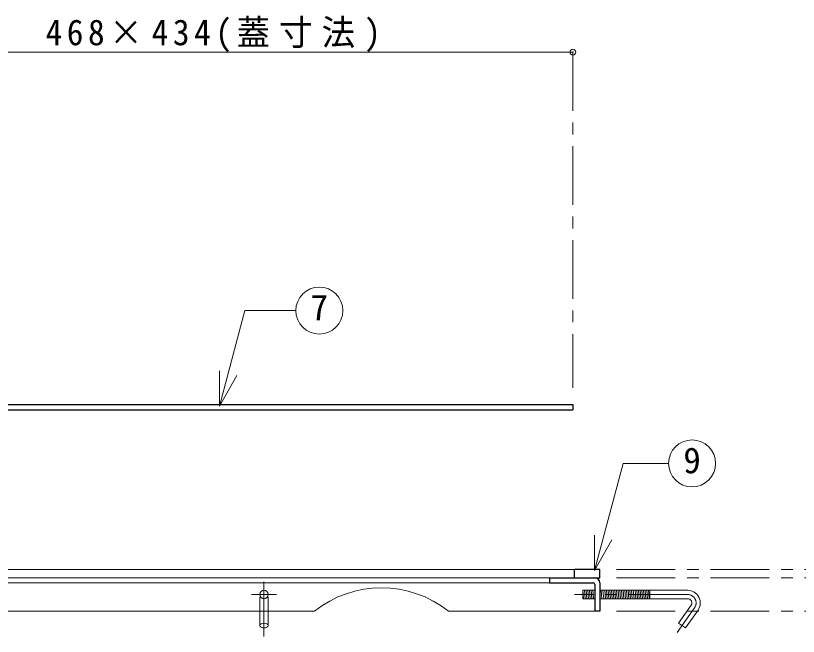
# Model space of a CAD drawing. Units: millimetres at full size, sheet at 1:7; details may follow other scales. Extents: x -1472 to 1363, y -987 to 980.
# Drawn here: x -69.4 to 396.8, y -248.5 to 121.4 of the extents above; entities that cross this region are included whole.
import ezdxf
from ezdxf.enums import TextEntityAlignment as Align

# ---------------------------------------------------------------- set-up
doc = ezdxf.new("R2010")
doc.units = ezdxf.units.MM
doc.header["$LTSCALE"] = 7
doc.header["$PDMODE"] = 32
doc.header["$PDSIZE"] = 3.5
doc.linetypes.add('CHAIN1', pattern=[8, 5, -1, 1, -1])
doc.linetypes.add('DASHED1', pattern=[1.8, 1.2, -0.6])
doc.layers.add('0-0____1', color=4, linetype='Continuous', lineweight=9)
doc.styles.add('ＭＳ ゴシック', font='')
doc.styles.get('ＭＳ ゴシック').set_extended_font_data('MS Gothic')

msp = doc.modelspace()

# ---------------------------------------------------------------- linework, layer by layer
at = {"layer": '0-0____1'}
for p, q in [((-171.501, 99.62), (262.499, 99.62)), ((263.499, -208.58), (-606.501, -208.58)), ((268.397, -221.08), (268.806, -226.08)), ((269.401, -221.08), (269.809, -226.08)), ((270.404, -221.08), (270.812, -226.08)), ((271.407, -221.08), (271.816, -226.08)), ((272.411, -221.08), (272.819, -226.08)), ((273.414, -221.08), (273.822, -226.08)), ((274.417, -221.08), (274.826, -226.08)), ((275.421, -221.08), (275.499, -222.035)), ((278.499, -221.913), (278.839, -226.08)), ((279.434, -221.08), (279.842, -226.08)), ((280.437, -221.08), (280.846, -226.08)), ((281.441, -221.08), (281.849, -226.08)), ((282.444, -221.08), (282.852, -226.08)), ((283.447, -221.08), (283.856, -226.08)), ((284.451, -221.08), (284.859, -226.08)), ((285.454, -221.08), (285.862, -226.08)), ((286.457, -221.08), (286.866, -226.08)), ((287.461, -221.08), (287.869, -226.08)), ((288.464, -221.08), (288.872, -226.08)), ((289.467, -221.08), (289.876, -226.08)), ((290.471, -221.08), (290.879, -226.08)), ((291.474, -221.08), (291.882, -226.08)), ((292.477, -221.08), (292.886, -226.08)), ((293.481, -221.08), (293.889, -226.08)), ((294.484, -221.08), (294.892, -226.08)), ((295.487, -221.08), (295.896, -226.08)), ((296.491, -221.08), (296.899, -226.08)), ((297.494, -221.08), (297.902, -226.08)), ((298.497, -221.08), (298.906, -226.08)), ((299.501, -221.08), (299.909, -226.08)), ((300.504, -221.08), (300.912, -226.08)), ((301.507, -221.08), (301.916, -226.08)), ((302.511, -221.08), (302.919, -226.08)), ((303.514, -221.08), (303.922, -226.08)), ((304.517, -221.08), (304.926, -226.08)), ((305.521, -221.08), (305.929, -226.08)), ((306.524, -221.08), (306.932, -226.08)), ((307.527, -221.08), (307.936, -226.08)), ((308.397, -226.08), (308.397, -221.08)), ((108.499, -233.58), (-618.501, -233.58)), ((75.999, -233.58), (75.999, -242.078)), ((80.999, -233.58), (80.999, -242.078)), ((275.499, -233.58), (188.499, -233.58))]:
    msp.add_line(p, q, dxfattribs=at)
at = {"layer": '0-0____1', "linetype": 'CHAIN1'}
for p, q in [((262.499, 99.62), (262.499, -100.38)), ((288.499, -208.58), (453.499, -208.58)), ((288.499, -213.58), (453.499, -213.58)), ((78.499, -216.08), (78.499, -248.512)), ((85.999, -223.58), (70.999, -223.58)), ((330.894, -223.58), (263.397, -223.58)), ((334.989, -231.448), (324.679, -246.173)), ((288.499, -233.58), (453.499, -233.58))]:
    msp.add_line(p, q, dxfattribs=at)
at = {"layer": '0-0____1', "color": 7, "lineweight": 18}
for p, q in [((51.904, -111.273), (51.904, -90.273)), ((51.904, -111.273), (62.404, -93.087)), ((275.28, -209.209), (275.28, -188.209)), ((275.28, -209.209), (285.78, -191.022)), ((-591.501, -213.58), (248.499, -213.58)), ((-591.501, -216.58), (248.499, -216.58)), ((268.397, -226.08), (268.397, -221.08)), ((275.499, -221.08), (268.397, -221.08)), ((330.894, -221.08), (278.499, -221.08)), ((275.499, -226.08), (268.397, -226.08)), ((330.894, -226.08), (278.499, -226.08)), ((337.037, -232.882), (329.594, -243.512))]:
    msp.add_line(p, q, dxfattribs=at)
at = {"layer": '0-0____1', "color": 5, "lineweight": 25}
for p, q in [((-171.501, -110.38), (262.499, -110.38)), ((262.499, -110.38), (262.499, -113.58)), ((-184.001, -113.58), (262.499, -113.58)), ((278.499, -208.58), (263.499, -208.58)), ((263.499, -213.58), (263.499, -208.58)), ((278.499, -213.58), (278.499, -208.58)), ((248.499, -213.58), (278.499, -213.58)), ((248.499, -213.58), (248.499, -216.58)), ((248.499, -216.58), (274.499, -216.58)), ((275.499, -217.58), (275.499, -233.58)), ((278.499, -216.58), (278.499, -233.58)), ((278.499, -233.58), (275.499, -233.58))]:
    msp.add_line(p, q, dxfattribs=at)
at = {"layer": '0-0____1', "linetype": 'DASHED1'}
for p, q in [((75.999, -233.58), (75.999, -223.58)), ((80.999, -233.58), (80.999, -223.58))]:
    msp.add_line(p, q, dxfattribs=at)
at = {"layer": '0-0____1', "color": 7, "lineweight": 18}
for points in [[(51.904, -111.273), (67.156, -54.354), (97.475, -54.354)], [(275.28, -209.209), (292.368, -145.437), (319.509, -145.437)], [(332.942, -230.014), (325.499, -240.644), (329.594, -243.512)]]:
    msp.add_lwpolyline(points, dxfattribs=at)
for centre in [(111.475, -54.354), (333.509, -145.437)]:
    msp.add_circle(centre, 14, dxfattribs=at)
at = {"layer": '0-0____1'}
msp.add_circle((78.499, -223.58), 2.5, dxfattribs=at)
at = {"layer": '0-0____1', "color": 5, "lineweight": 25}
for centre, radius in [((275.499, -216.58), 3), ((274.499, -217.58), 1)]:
    msp.add_arc(centre, radius, 0, 90, dxfattribs=at)
at = {"layer": '0-0____1'}
msp.add_arc((148.499, -283.723), 64.143, 51.41991, 128.58009, dxfattribs=at)
at = {"layer": '0-0____1', "color": 7, "lineweight": 18}
for radius in [7.5, 2.5]:
    msp.add_arc((330.894, -228.58), radius, 325, 90, dxfattribs=at)
at = {"layer": '0-0____1', "linetype": 'CHAIN1'}
msp.add_arc((330.894, -228.58), 5, 325, 90, dxfattribs=at)
at = {"layer": '0-0____1'}
msp.add_ellipse((78.499, -242.068), major_axis=(2.5, 0), ratio=0.57, dxfattribs=at)
msp.add_point((262.499, 99.62), dxfattribs=at)

# ---------------------------------------------------------------- texts
at = {"layer": '0-0____1', "color": 7, "style": 'ＭＳ ゴシック'}
for s, p in [('7', (106.225, -64.854)), ('9', (328.259, -155.937))]:
    msp.add_text(s, height=15.4, dxfattribs=at).set_placement(p, align=Align.BOTTOM_LEFT)
at = {"layer": '0-0____1', "color": 7, "insert": (-51.626, 99.62), "char_height": 15.4, "attachment_point": 7, "style": 'ＭＳ ゴシック'}
msp.add_mtext('\\T1.27;\\W0.95;468×434(蓋寸法)', dxfattribs=at)

doc.saveas('drawing.dxf')
